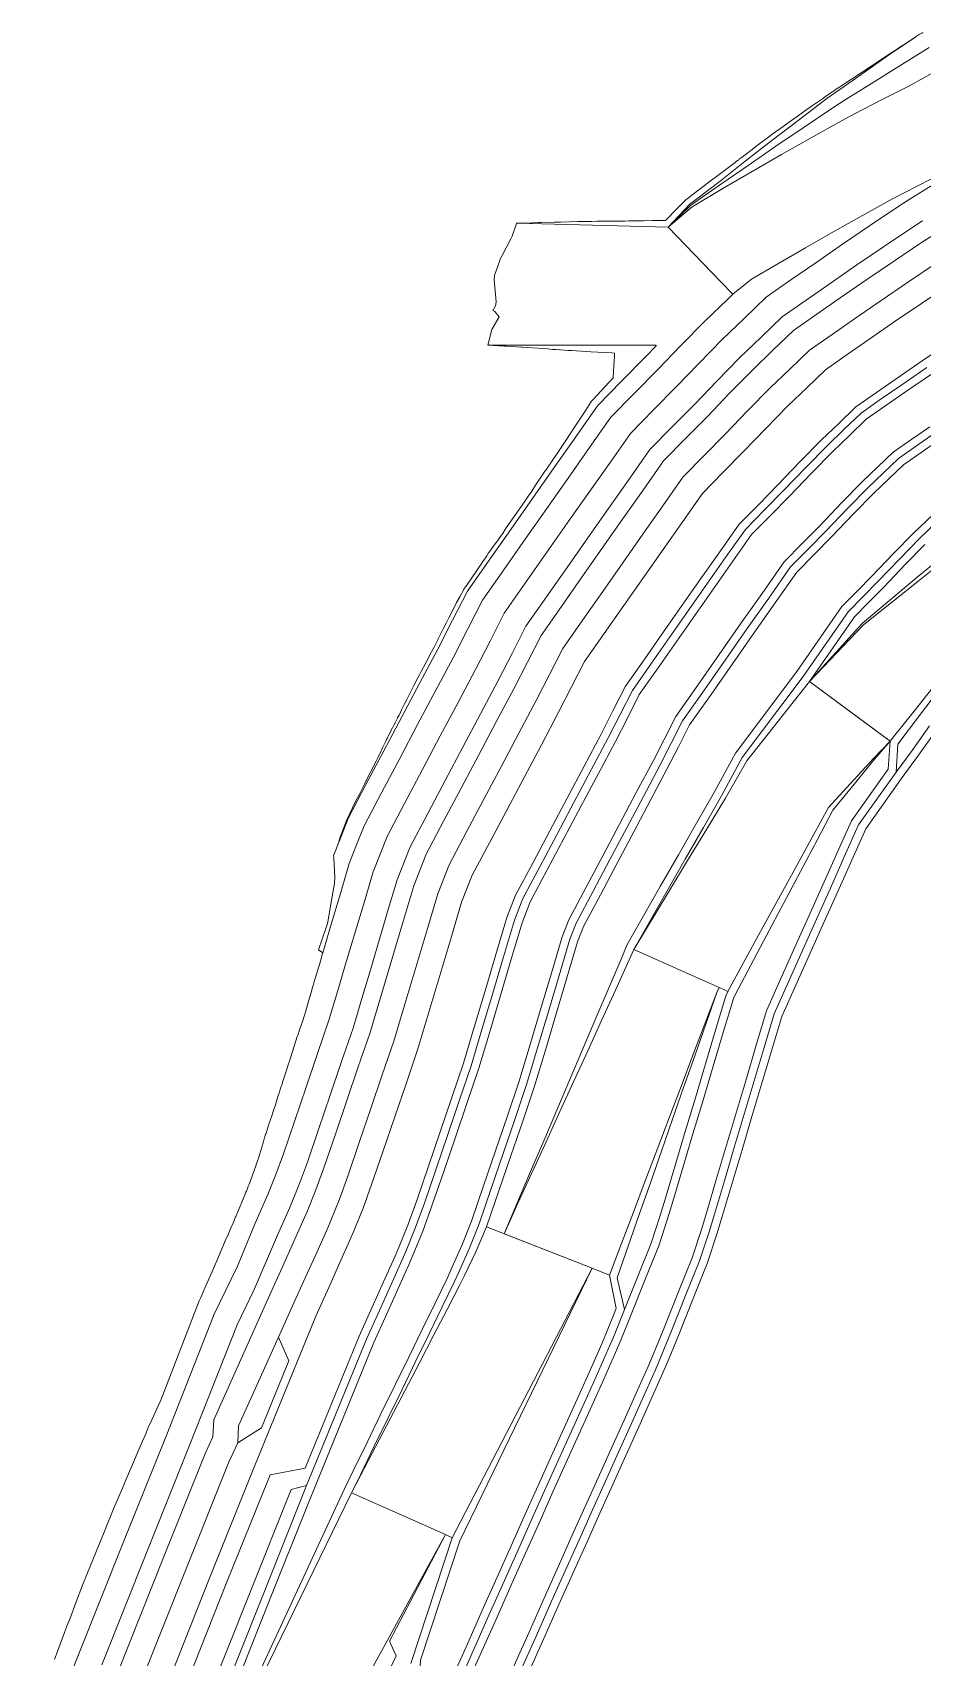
# Model space of a CAD drawing. Header units: inches. Extents: x 477581 to 478656, y 6770716 to 6772554.
# Drawn here: x 477635 to 477989, y 6771751 to 6772398 of the extents above; entities that cross this region are included whole.
import ezdxf

# ---------------------------------------------------------------- set-up
doc = ezdxf.new("R2010")
doc.units = ezdxf.units.IN
doc.header["$MEASUREMENT"] = 0
doc.linetypes.add('CONTINUOUS-0-2-1-1-0', pattern=[0])
doc.linetypes.add('CONTINUOUS-0-7-1-1-1', pattern=[0])
for name, color, linetype in [('1', 7, 'Continuous'), ('300', 2, 'Continuous'), ('301', 2, 'Continuous'), ('302', 2, 'Continuous'), ('304', 2, 'Continuous')]:
    doc.layers.add(name, color=color, linetype=linetype)

msp = doc.modelspace()

# ---------------------------------------------------------------- linework, layer by layer
at = {"layer": '1', "linetype": 'CONTINUOUS-0-7-1-1-1', "lineweight": 0}
for points in [[(477944.34, 6772139.74, 262), (477965.74, 6772162.26, 259.3), (477988.06, 6772180.12, 256.87), (477996.71, 6772186.91, 255.78), (478006.71, 6772194.96, 254.77), (478018.85, 6772202.01, 253.65), (478029.44, 6772208, 252.43), (478040.03, 6772213.99, 251.21), (478050.52, 6772220.13, 250)], [(477976.37, 6772116, 262), (477977.75, 6772117.65, 261.79), (477985.98, 6772127.95, 260.5), (477993.48, 6772137.32, 259.3), (478002.61, 6772144.5, 258.14), (478012.6, 6772152.35, 256.87), (478021.22, 6772159.11, 255.78), (478029.13, 6772165.32, 254.77), (478038.92, 6772170.86, 253.65), (478049.51, 6772176.84, 252.43), (478060.1, 6772182.83, 251.21), (478070.69, 6772188.83, 250)], [(477874.26, 6772033.02, 274), (477888.21, 6772056.01, 271.31), (477895.74, 6772068.42, 269.86), (477903.27, 6772080.82, 268.41), (477910.8, 6772093.23, 266.96), (477919.29, 6772108.11, 265.61), (477944.34, 6772139.74, 262)], [(477864.65, 6771903.31, 286), (477869.39, 6771915.82, 284.69), (477874.13, 6771928.33, 283.38), (477878.87, 6771940.84, 282.07), (477883.61, 6771953.35, 280.76), (477888.35, 6771965.86, 279.45), (477893.09, 6771978.37, 278.14), (477897.83, 6771990.88, 276.83), (477902.57, 6772003.38, 275.52), (477907.31, 6772015.89, 274.21), (477908.3, 6772017.79, 274), (477911.69, 6772016.28, 274), (477924.75, 6772040.11, 271.27), (477931.88, 6772053.13, 269.78), (477938.54, 6772065.28, 268.39), (477945.72, 6772078.38, 266.89), (477951.83, 6772089.52, 265.61), (477960.48, 6772098.96, 264.33), (477969.73, 6772109.05, 262.96), (477976.37, 6772116, 262)], [(477822.6, 6771919.77, 286), (477828.27, 6771932.15, 284.69), (477833.8, 6771944.23, 283.38), (477839.32, 6771956.32, 282.07), (477844.85, 6771968.4, 280.76), (477850.38, 6771980.48, 279.45), (477855.91, 6771992.56, 278.14), (477861.43, 6772004.65, 276.83), (477866.96, 6772016.73, 275.52), (477872.49, 6772028.81, 274.21), (477874.26, 6772033.02, 274)], [(477761.83, 6771816.53, 298), (477765.51, 6771823.67, 297.2), (477771.36, 6771834.89, 295.94), (477777.19, 6771846.04, 294.67), (477783.01, 6771857.2, 293.4), (477788.84, 6771868.35, 292.14), (477794.65, 6771879.49, 290.88), (477799.91, 6771889.59, 289.73), (477804.99, 6771899.34, 288.62), (477806.81, 6771903.06, 288.19), (477811.35, 6771912.57, 287.13), (477815.65, 6771922.48, 286)], [(477857.68, 6771906.09, 286), (477801.96, 6771798.56, 298), (477799.31, 6771799.95, 298)], [(477696.3, 6771691.16, 310), (477716.52, 6771726.28, 306.05), (477726.44, 6771744.12, 304), (477761.83, 6771816.53, 298)], [(477730.68, 6771677.48, 310), (477750.04, 6771710.62, 306.05), (477760.06, 6771728.68, 304), (477773.72, 6771753.47, 301.91), (477799.31, 6771799.95, 298)]]:
    msp.add_polyline3d(points, dxfattribs=at)
at = {"layer": '300', "linetype": 'CONTINUOUS-0-2-1-1-0', "lineweight": 0}
for points in [[(478007.43, 6772386.94, 370), (477996.07, 6772383.57, 370.7), (477983.54, 6772376.75, 371.68), (477973.04, 6772371.38, 372.86), (477962.44, 6772365.95, 374.03), (477957.03, 6772363.04, 374.57), (477944.63, 6772356.07, 375.95), (477933.09, 6772349.61, 377.25), (477921.49, 6772342.9, 378.56), (477910.43, 6772336.51, 379.84), (477897.51, 6772328.76, 381.05), (477888, 6772320.72, 382)], [(478019.07, 6772351.42, 370), (478011.88, 6772349.68, 370.7), (478003.15, 6772345.21, 371.68), (477992.65, 6772339.85, 372.86), (477982.21, 6772334.52, 374.03), (477977.39, 6772331.99, 374.57), (477965.39, 6772325.28, 375.95), (477954.04, 6772318.95, 377.25), (477942.67, 6772312.41, 378.56), (477931.64, 6772306.03, 379.84), (477921.13, 6772299.96, 381.05), (477913.75, 6772293.96, 382)]]:
    msp.add_polyline3d(points, dxfattribs=at)
at = {"layer": '301', "linetype": 'CONTINUOUS-0-2-1-1-0', "lineweight": 0}
for points in [[(477750.33, 6772031.66, 382), (477753.84, 6772043.44, 382), (477757.38, 6772055.32, 382), (477760.92, 6772067.19, 382), (477763.85, 6772074.71, 382), (477766.78, 6772082.23, 382), (477773.91, 6772095.66, 382), (477781.03, 6772109.09, 382), (477788.16, 6772122.52, 382), (477795.28, 6772135.95, 382), (477802.4, 6772149.38, 382), (477808.2, 6772160.73, 382), (477814, 6772172.09, 382), (477822.53, 6772184.24, 382), (477831.05, 6772196.4, 382), (477839.58, 6772208.55, 382), (477848.11, 6772220.7, 382), (477856.63, 6772232.85, 382), (477865.16, 6772245, 382), (477874.42, 6772254.39, 382), (477884.12, 6772264.23, 382), (477892.91, 6772273.41, 382), (477902.43, 6772283.08, 382), (477911.69, 6772291.99, 382), (477913.75, 6772293.96, 382), (477908.89, 6772299.01, 382), (477888, 6772320.72, 382), (477897, 6772329.38, 382), (477909.39, 6772338, 382), (477919.84, 6772345.27, 382), (477930.84, 6772352.9, 382), (477941.79, 6772360.27, 382), (477953.61, 6772368.26, 382), (477958.88, 6772371.61, 382), (477968.99, 6772377.89, 382), (477978.97, 6772384.1, 382), (477992.03, 6772392.22, 382)], [(477634.69, 6771705.84, 370), (477652.95, 6771751.75, 370), (477670.98, 6771797.06, 370), (477687.89, 6771839.16, 370), (477707.09, 6771887.66, 370), (477716.37, 6771906.89, 370), (477723.11, 6771923.27, 370), (477727.45, 6771932.94, 370), (477728.48, 6771935.42, 370), (477731.71, 6771943.32, 370), (477734.72, 6771951.63, 370), (477739.24, 6771964.91, 370), (477743.76, 6771978.19, 370), (477748.29, 6771991.47, 370), (477752.81, 6772004.75, 370), (477756.34, 6772016.59, 370), (477759.87, 6772028.42, 370), (477763.4, 6772040.25, 370), (477766.93, 6772052.09, 370), (477770.45, 6772063.92, 370), (477775.95, 6772078.03, 370), (477783.03, 6772091.37, 370), (477790.1, 6772104.71, 370), (477797.18, 6772118.05, 370), (477804.26, 6772131.39, 370), (477811.34, 6772144.73, 370), (477816.99, 6772155.81, 370), (477822.65, 6772166.89, 370), (477831.03, 6772178.83, 370), (477839.41, 6772190.77, 370), (477847.78, 6772202.71, 370), (477856.16, 6772214.65, 370), (477864.54, 6772226.59, 370), (477872.92, 6772238.53, 370), (477882.13, 6772247.87, 370), (477891.34, 6772257.21, 370), (477900.14, 6772266.4, 370), (477909.51, 6772275.91, 370), (477918.27, 6772284.34, 370), (477927.03, 6772292.77, 370), (477936.9, 6772299.64, 370), (477946.77, 6772306.5, 370), (477957.47, 6772313.93, 370), (477968.17, 6772321.14, 370), (477979.49, 6772328.78, 370), (477984.01, 6772331.65, 370), (477993.39, 6772337.48, 370)], [(477668.81, 6771745.44, 358), (477686.84, 6771790.73, 358), (477703.59, 6771832.45, 358), (477706.52, 6771838.9, 358), (477706.88, 6771845.59, 358), (477729.17, 6771895.12, 358), (477734.34, 6771906.6, 358), (477738.73, 6771916.38, 358), (477743.11, 6771926.16, 358), (477744.26, 6771928.9, 358), (477747.64, 6771937.19, 358), (477750.82, 6771945.97, 358), (477755.39, 6771959.37, 358), (477759.95, 6771972.77, 358), (477764.51, 6771986.16, 358), (477769.08, 6771999.56, 358), (477773.46, 6772014.26, 358), (477777.84, 6772028.97, 358), (477782.23, 6772043.67, 358), (477786.61, 6772058.38, 358), (477791.49, 6772070.91, 358), (477798.49, 6772084.1, 358), (477805.49, 6772097.28, 358), (477812.48, 6772110.47, 358), (477819.48, 6772123.66, 358), (477826.48, 6772136.85, 358), (477831.89, 6772147.45, 358), (477837.31, 6772158.06, 358), (477845.43, 6772169.64, 358), (477853.56, 6772181.23, 358), (477861.69, 6772192.81, 358), (477869.82, 6772204.39, 358), (477877.95, 6772215.98, 358), (477886.07, 6772227.56, 358), (477894.83, 6772236.44, 358), (477903.59, 6772245.32, 358), (477912.38, 6772254.51, 358), (477921.51, 6772263.77, 358), (477929.7, 6772271.65, 358), (477937.89, 6772279.53, 358), (477947.2, 6772286.01, 358), (477956.51, 6772292.49, 358), (477967.1, 6772299.83, 358), (477977.71, 6772306.98, 358), (477988.85, 6772314.5, 358), (477993.1, 6772317.21, 358)], [(477678.17, 6771741.71, 346), (477696.18, 6771786.99, 346), (477712.85, 6771828.49, 346), (477716.47, 6771836.46, 346), (477725.95, 6771842.45, 346), (477736.82, 6771869.11, 346), (477732.76, 6771878.57, 346), (477738.35, 6771891, 346), (477743.52, 6771902.47, 346), (477747.94, 6771912.31, 346), (477752.35, 6771922.15, 346), (477753.57, 6771925.05, 346), (477757.04, 6771933.57, 346), (477760.32, 6771942.64, 346), (477764.91, 6771956.1, 346), (477769.5, 6771969.57, 346), (477774.08, 6771983.03, 346), (477778.67, 6771996.5, 346), (477783.04, 6772011.15, 346), (477787.41, 6772025.8, 346), (477791.78, 6772040.45, 346), (477796.14, 6772055.1, 346), (477800.66, 6772066.71, 346), (477807.61, 6772079.81, 346), (477814.56, 6772092.9, 346), (477821.51, 6772106, 346), (477828.46, 6772119.1, 346), (477835.41, 6772132.2, 346), (477840.68, 6772142.53, 346), (477845.95, 6772152.86, 346), (477853.93, 6772164.23, 346), (477861.91, 6772175.6, 346), (477869.89, 6772186.97, 346), (477877.87, 6772198.34, 346), (477885.85, 6772209.72, 346), (477893.83, 6772221.09, 346), (477902.32, 6772229.69, 346), (477910.81, 6772238.3, 346), (477919.6, 6772247.49, 346), (477928.59, 6772256.61, 346), (477936.44, 6772264.17, 346), (477944.29, 6772271.72, 346), (477953.27, 6772277.97, 346), (477962.25, 6772284.22, 346), (477972.78, 6772291.52, 346), (477983.34, 6772298.63, 346), (477994.37, 6772306.08, 346)], [(477743.29, 6771826.35, 334), (477764.87, 6771878.97, 334), (477770.07, 6771890.54, 334), (477774.59, 6771900.59, 334), (477779.07, 6771910.58, 334), (477780.47, 6771913.94, 334), (477784.22, 6771923.12, 334), (477787.79, 6771932.99, 334), (477792.44, 6771946.64, 334), (477797.11, 6771960.35, 334), (477801.78, 6771974.05, 334), (477806.41, 6771987.64, 334), (477810.68, 6772001.99, 334), (477815, 6772016.46, 334), (477819.31, 6772030.93, 334), (477823.7, 6772045.65, 334), (477827.17, 6772054.56, 334), (477834.13, 6772067.67, 334), (477840.91, 6772080.46, 334), (477847.69, 6772093.24, 334), (477854.48, 6772106.02, 334), (477861.23, 6772118.76, 334), (477865.98, 6772128.06, 334), (477870.96, 6772137.8, 334), (477878.67, 6772148.8, 334), (477886.13, 6772159.43, 334), (477893.59, 6772170.06, 334), (477901.04, 6772180.68, 334), (477908.5, 6772191.31, 334), (477916.27, 6772202.38, 334), (477924.18, 6772210.4, 334), (477931.68, 6772218.01, 334), (477940.49, 6772227.21, 334), (477949.05, 6772235.9, 334), (477955.78, 6772242.38, 334), (477962.81, 6772249.14, 334), (477971.04, 6772254.87, 334), (477978.86, 6772260.31, 334), (477989.21, 6772267.49, 334), (477999.6, 6772274.49, 334)], [(477708.2, 6771729.76, 322), (477726.2, 6771774.99, 322), (477743.92, 6771819.41, 322), (477767.82, 6771877.7, 322), (477773.01, 6771889.22, 322), (477777.52, 6771899.28, 322), (477782.02, 6771909.3, 322), (477783.44, 6771912.71, 322), (477787.22, 6771921.96, 322), (477790.82, 6771931.93, 322), (477795.48, 6771945.6, 322), (477800.15, 6771959.31, 322), (477804.82, 6771973.02, 322), (477809.47, 6771986.66, 322), (477813.77, 6772001.07, 322), (477818.08, 6772015.54, 322), (477822.39, 6772030.01, 322), (477826.74, 6772044.6, 322), (477830.1, 6772053.22, 322), (477836.97, 6772066.17, 322), (477843.75, 6772078.95, 322), (477850.53, 6772091.73, 322), (477857.32, 6772104.51, 322), (477864.09, 6772117.27, 322), (477868.84, 6772126.6, 322), (477873.72, 6772136.14, 322), (477881.3, 6772146.95, 322), (477888.76, 6772157.58, 322), (477896.22, 6772168.21, 322), (477903.68, 6772178.84, 322), (477911.13, 6772189.46, 322), (477918.75, 6772200.31, 322), (477926.47, 6772208.15, 322), (477933.99, 6772215.77, 322), (477942.8, 6772224.97, 322), (477951.31, 6772233.62, 322), (477958.01, 6772240.06, 322), (477964.86, 6772246.65, 322), (477972.88, 6772252.23, 322), (477980.69, 6772257.67, 322), (477991.02, 6772264.83, 322)], [(477725.01, 6771744.87, 310), (477758.94, 6771817.94, 310), (477762.46, 6771825.25, 310), (477768.02, 6771836.63, 310), (477773.55, 6771847.95, 310), (477779.07, 6771859.26, 310), (477784.59, 6771870.57, 310), (477790.11, 6771881.86, 310), (477795.09, 6771892.1, 310), (477799.88, 6771901.93, 310), (477801.55, 6771905.6, 310), (477805.78, 6771915.11, 310), (477809.65, 6771924.8, 310), (477814.44, 6771938.86, 310), (477819.18, 6771952.79, 310), (477823.93, 6771966.73, 310), (477828.64, 6771980.54, 310), (477832.88, 6771994.77, 310), (477837.16, 6772009.12, 310), (477841.43, 6772023.47, 310), (477845.79, 6772038.07, 310), (477848.42, 6772044.83, 310), (477855.27, 6772057.73, 310), (477861.94, 6772070.31, 310), (477868.61, 6772082.88, 310), (477875.28, 6772095.46, 310), (477881.93, 6772107.99, 310), (477886.35, 6772116.64, 310), (477890.99, 6772125.74, 310), (477899.79, 6772138.28, 310), (477908.33, 6772150.44, 310), (477916.86, 6772162.61, 310), (477925.4, 6772174.78, 310), (477934.25, 6772187.38, 310), (477941.54, 6772194.78, 310), (477948.42, 6772201.76, 310), (477957.23, 6772210.96, 310), (477965.45, 6772219.31, 310), (477971.4, 6772225.03, 310), (477977.66, 6772231.05, 310), (477985.12, 6772236.24, 310), (477992.17, 6772241.15, 310)], [(477799.31, 6771799.95, 298), (477761.83, 6771816.53, 298), (477765.32, 6771823.77, 298), (477770.87, 6771835.15, 298), (477776.4, 6771846.46, 298), (477781.92, 6771857.77, 298), (477787.44, 6771869.08, 298), (477792.96, 6771880.37, 298), (477797.94, 6771890.61, 298), (477802.75, 6771900.48, 298), (477804.45, 6771904.2, 298), (477808.7, 6771913.77, 298), (477812.65, 6771923.64, 298), (477817.48, 6771937.82, 298), (477822.23, 6771951.76, 298), (477826.97, 6771965.69, 298), (477831.7, 6771979.57, 298), (477835.96, 6771993.85, 298), (477840.24, 6772008.2, 298), (477844.51, 6772022.55, 298), (477848.83, 6772037.02, 298), (477851.35, 6772043.49, 298), (477858.11, 6772056.22, 298), (477864.78, 6772068.8, 298), (477871.45, 6772081.38, 298), (477878.12, 6772093.95, 298), (477884.78, 6772106.5, 298), (477889.21, 6772115.18, 298), (477893.75, 6772124.08, 298), (477902.42, 6772136.43, 298), (477910.96, 6772148.6, 298), (477919.5, 6772160.76, 298), (477928.03, 6772172.93, 298), (477936.73, 6772185.32, 298), (477943.83, 6772192.52, 298), (477950.72, 6772199.51, 298), (477959.54, 6772208.72, 298), (477967.71, 6772217.02, 298), (477973.63, 6772222.72, 298), (477979.7, 6772228.56, 298), (477986.96, 6772233.6, 298), (477994, 6772238.51, 298)], [(477801.52, 6771741.9, 286), (477807.7, 6771755.77, 286), (477813.76, 6771769.38, 286), (477819.82, 6771783, 286), (477825.89, 6771796.62, 286), (477831.05, 6771808.08, 286), (477836.21, 6771819.53, 286), (477841.36, 6771830.97, 286), (477846.51, 6771842.42, 286), (477851.67, 6771853.86, 286), (477856.43, 6771864.46, 286), (477861.15, 6771875, 286), (477863.15, 6771879.78, 286), (477867.31, 6771889.96, 286), (477864.65, 6771903.31, 286), (477857.68, 6771906.09, 286), (477822.6, 6771919.77, 286), (477827.95, 6771932.3, 286), (477833.16, 6771944.52, 286), (477838.37, 6771956.75, 286), (477843.58, 6771968.98, 286), (477848.78, 6771981.21, 286), (477853.99, 6771993.44, 286), (477859.2, 6772005.67, 286), (477864.41, 6772017.9, 286), (477869.6, 6772030.08, 286), (477871.51, 6772034.69, 286), (477884.84, 6772058.05, 286), (477892.04, 6772070.66, 286), (477899.24, 6772083.27, 286), (477906.4, 6772095.82, 286), (477914.75, 6772111.18, 286), (477939.3, 6772143.73, 286), (477957.22, 6772169.58, 286), (477963.38, 6772175.83, 286), (477969.11, 6772181.65, 286), (477977.93, 6772190.86, 286), (477985.74, 6772198.78, 286), (477996.02, 6772208.67, 286)], [(477804.37, 6771740.39, 274), (477816.7, 6771768.08, 274), (477822.76, 6771781.69, 274), (477828.83, 6771795.31, 274), (477833.98, 6771806.76, 274), (477839.14, 6771818.21, 274), (477844.29, 6771829.65, 274), (477849.45, 6771841.1, 274), (477854.6, 6771852.54, 274), (477859.36, 6771863.15, 274), (477864.1, 6771873.72, 274), (477866.13, 6771878.55, 274), (477870.64, 6771889.63, 274), (477875.76, 6771902.43, 274), (477881.19, 6771916.03, 274), (477884.68, 6771926.67, 274), (477886.75, 6771933.49, 274), (477890.76, 6771946.96, 274), (477894.78, 6771960.44, 274), (477898.8, 6771973.92, 274), (477902.82, 6771987.4, 274), (477906.84, 6772000.88, 274), (477910.92, 6772014.56, 274), (477911.69, 6772016.28, 274), (477908.3, 6772017.79, 274), (477874.26, 6772033.02, 274), (477887.59, 6772056.38, 274), (477894.79, 6772068.99, 274), (477901.99, 6772081.6, 274), (477909.17, 6772094.19, 274), (477917.42, 6772109.37, 274), (477941.82, 6772141.74, 274), (477959.7, 6772167.52, 274), (477965.67, 6772173.57, 274), (477971.42, 6772179.41, 274), (477980.24, 6772188.62, 274), (477988, 6772196.5, 274), (477998.06, 6772206.18, 274)], [(477987.21, 6772181.2, 262), (477995.67, 6772188.21, 262)], [(477826.49, 6771747.51, 262), (477832.53, 6771761.08, 262), (477838.58, 6771774.65, 262), (477844.62, 6771788.24, 262), (477849.78, 6771799.69, 262), (477854.93, 6771811.13, 262), (477860.08, 6771822.57, 262), (477865.24, 6771834.01, 262), (477870.39, 6771845.44, 262), (477875.2, 6771856.18, 262), (477879.99, 6771866.84, 262), (477882.12, 6771871.95, 262), (477886.34, 6771882.27, 262), (477891.94, 6771896.28, 262), (477897.47, 6771910.11, 262), (477901.19, 6771921.46, 262), (477903.32, 6771928.51, 262), (477907.28, 6771941.77, 262), (477911.23, 6771955.04, 262), (477915.19, 6771968.31, 262), (477919.15, 6771981.58, 262), (477923.1, 6771994.85, 262), (477927.18, 6772008.52, 262), (477932.93, 6772021.37, 262), (477938.5, 6772033.83, 262), (477944.08, 6772046.29, 262), (477949.65, 6772058.75, 262), (477955.23, 6772071.21, 262), (477961.06, 6772084.25, 262), (477968.51, 6772094.74, 262), (477975.63, 6772104.77, 262), (477976.37, 6772116, 262), (477944.34, 6772139.74, 262), (477965.25, 6772162.8, 262), (477987.21, 6772181.2, 262)], [(477829.43, 6771746.21, 250), (477835.47, 6771759.78, 250), (477841.51, 6771773.35, 250), (477847.56, 6771786.92, 250), (477852.71, 6771798.37, 250), (477857.87, 6771809.81, 250), (477863.02, 6771821.25, 250), (477868.17, 6771832.69, 250), (477873.32, 6771844.13, 250), (477878.14, 6771854.86, 250), (477882.94, 6771865.56, 250), (477885.09, 6771870.72, 250), (477889.32, 6771881.07, 250), (477894.92, 6771895.08, 250), (477900.49, 6771909.01, 250), (477904.26, 6771920.49, 250), (477906.4, 6771927.59, 250), (477910.36, 6771940.85, 250), (477914.32, 6771954.12, 250), (477918.27, 6771967.39, 250), (477922.23, 6771980.66, 250), (477926.18, 6771993.93, 250), (477930.2, 6772007.4, 250), (477935.86, 6772020.06, 250), (477941.44, 6772032.52, 250), (477947.01, 6772044.98, 250), (477952.59, 6772057.44, 250), (477958.16, 6772069.9, 250), (477963.87, 6772082.65, 250), (477971.13, 6772092.88, 250), (477978.78, 6772103.65, 250), (477979.51, 6772114.77, 250), (477988.17, 6772126.19, 250), (477995.25, 6772135.54, 250)], [(477694.03, 6771735.4, 334), (477712.03, 6771780.66, 334), (477728.55, 6771821.78, 334), (477729.42, 6771823.72, 334), (477743.29, 6771826.35, 334)], [(477785.47, 6771748.6, 298), (477801.96, 6771798.56, 298)]]:
    msp.add_polyline3d(points, dxfattribs=at)
at = {"layer": '302', "linetype": 'CONTINUOUS-0-2-1-1-0', "lineweight": 0}
for points in [[(477827.72, 6772322.3, 382), (477842.64, 6772321.91, 382), (477857.76, 6772321.52, 382), (477872.88, 6772321.12, 382), (477888, 6772320.72, 382), (477896.65, 6772329.81, 382), (477908.67, 6772339.04, 382), (477918.7, 6772346.92, 382), (477929.27, 6772355.18, 382), (477939.82, 6772363.2, 382), (477951.24, 6772371.88, 382), (477956.4, 6772375.54, 382), (477966.17, 6772382.42, 382), (477975.79, 6772389.21, 382), (477982.5, 6772393.72, 382), (477986.62, 6772396.49, 382)], [(477662.31, 6771748.02, 358), (477680.34, 6771793.33, 358), (477697.15, 6771835.2, 358), (477716.22, 6771883.4, 358), (477723.06, 6771897.6, 358), (477732.32, 6771919.21, 358), (477736.69, 6771928.94, 358), (477737.79, 6771931.57, 358), (477741.11, 6771939.7, 358), (477744.22, 6771948.29, 358), (477748.76, 6771961.64, 358), (477753.31, 6771974.99, 358), (477757.86, 6771988.34, 358), (477762.41, 6772001.69, 358), (477765.92, 6772013.48, 358), (477769.44, 6772025.27, 358), (477772.95, 6772037.07, 358), (477776.47, 6772048.86, 358), (477779.99, 6772060.65, 358), (477785.12, 6772073.83, 358), (477792.15, 6772087.08, 358), (477799.18, 6772100.33, 358), (477806.21, 6772113.58, 358), (477813.24, 6772126.83, 358), (477820.27, 6772140.08, 358), (477825.78, 6772150.88, 358), (477831.29, 6772161.68, 358), (477839.53, 6772173.41, 358), (477847.76, 6772185.14, 358), (477855.99, 6772196.87, 358), (477864.22, 6772208.6, 358), (477872.45, 6772220.33, 358), (477880.68, 6772232.06, 358), (477889.62, 6772241.13, 358), (477898.56, 6772250.2, 358), (477907.36, 6772259.38, 358), (477916.59, 6772268.75, 358), (477925.01, 6772276.86, 358), (477933.43, 6772284.96, 358), (477942.97, 6772291.6, 358), (477952.51, 6772298.24, 358), (477963.15, 6772305.61, 358), (477973.8, 6772312.79, 358), (477985.01, 6772320.36, 358), (477989.37, 6772323.13, 358)], [(477687.53, 6771737.99, 334), (477705.53, 6771783.25, 334), (477722.11, 6771824.53, 334), (477747.54, 6771886.87, 334), (477752.71, 6771898.34, 334), (477757.15, 6771908.25, 334), (477761.59, 6771918.15, 334), (477762.87, 6771921.21, 334), (477766.44, 6771929.96, 334), (477769.82, 6771939.3, 334), (477774.43, 6771952.83, 334), (477779.04, 6771966.37, 334), (477783.65, 6771979.9, 334), (477788.26, 6771993.43, 334), (477792.62, 6772008.03, 334), (477796.97, 6772022.63, 334), (477801.32, 6772037.23, 334), (477805.68, 6772051.83, 334), (477809.83, 6772062.51, 334), (477816.74, 6772075.51, 334), (477823.64, 6772088.52, 334), (477830.54, 6772101.53, 334), (477837.44, 6772114.54, 334), (477844.34, 6772127.55, 334), (477849.47, 6772137.6, 334), (477854.6, 6772147.65, 334), (477862.43, 6772158.81, 334), (477870.27, 6772169.97, 334), (477878.1, 6772181.13, 334), (477885.93, 6772192.29, 334), (477893.76, 6772203.46, 334), (477901.59, 6772214.62, 334), (477909.81, 6772222.95, 334), (477918.03, 6772231.28, 334), (477926.83, 6772240.48, 334), (477935.67, 6772249.45, 334), (477943.18, 6772256.68, 334), (477950.7, 6772263.91, 334), (477959.35, 6772269.93, 334), (477967.99, 6772275.95, 334), (477978.47, 6772283.21, 334), (477988.96, 6772290.28, 334), (477999.89, 6772297.66, 334)], [(477755.82, 6772073.38, 382), (477757.35, 6772077.31, 382), (477760.41, 6772085.15, 382), (477767.56, 6772098.64, 382), (477774.72, 6772112.13, 382), (477781.88, 6772125.62, 382), (477789.04, 6772139.12, 382), (477796.2, 6772152.61, 382), (477802.09, 6772164.16, 382), (477807.99, 6772175.71, 382), (477816.62, 6772188.01, 382), (477825.25, 6772200.31, 382), (477833.88, 6772212.61, 382), (477842.51, 6772224.9, 382), (477851.14, 6772237.2, 382), (477859.77, 6772249.5, 382), (477869.43, 6772259.3, 382), (477879.1, 6772269.11, 382), (477883.24, 6772273.43, 382), (477883.15, 6772273.66, 382), (477869.97, 6772273.66, 382), (477856.48, 6772273.67, 382), (477843, 6772273.68, 382), (477829.51, 6772273.69, 382), (477816.34, 6772273.7, 382)], [(477711.19, 6771728.57, 310), (477729.19, 6771773.8, 310), (477744.7, 6771812.57, 310), (477770.75, 6771876.38, 310), (477775.94, 6771887.9, 310), (477780.45, 6771897.96, 310), (477784.97, 6771908.02, 310), (477786.42, 6771911.48, 310), (477790.22, 6771920.81, 310), (477793.86, 6771930.86, 310), (477798.53, 6771944.57, 310), (477803.2, 6771958.27, 310), (477807.86, 6771971.98, 310), (477812.53, 6771985.68, 310), (477816.85, 6772000.15, 310), (477821.16, 6772014.62, 310), (477825.47, 6772029.09, 310), (477829.79, 6772043.56, 310), (477833.03, 6772051.88, 310), (477839.81, 6772064.66, 310), (477846.59, 6772077.44, 310), (477853.37, 6772090.22, 310), (477860.16, 6772103.01, 310), (477866.94, 6772115.79, 310), (477871.71, 6772125.13, 310), (477876.48, 6772134.48, 310), (477883.93, 6772145.11, 310), (477891.39, 6772155.74, 310), (477898.85, 6772166.36, 310), (477906.31, 6772176.99, 310), (477913.77, 6772187.62, 310), (477921.22, 6772198.25, 310), (477928.76, 6772205.89, 310), (477936.3, 6772213.53, 310), (477945.1, 6772222.73, 310), (477953.57, 6772231.33, 310), (477960.24, 6772237.74, 310), (477966.91, 6772244.16, 310), (477974.72, 6772249.59, 310), (477982.53, 6772255.03, 310), (477992.84, 6772262.18, 310)], [(477799.31, 6771799.95, 298), (477801.96, 6771798.56, 298), (477857.68, 6771906.09, 286), (477815.65, 6771922.48, 286), (477820.52, 6771936.79, 286), (477825.27, 6771950.72, 286), (477830.02, 6771964.65, 286), (477834.76, 6771978.59, 286), (477839.04, 6771992.93, 286), (477843.32, 6772007.28, 286), (477847.6, 6772021.63, 286), (477851.87, 6772035.98, 286), (477854.28, 6772042.14, 286), (477860.95, 6772054.72, 286), (477867.62, 6772067.29, 286), (477874.29, 6772079.87, 286), (477880.96, 6772092.44, 286), (477887.63, 6772105.02, 286), (477892.08, 6772113.72, 286), (477896.52, 6772122.42, 286), (477905.05, 6772134.58, 286), (477913.59, 6772146.75, 286), (477922.13, 6772158.92, 286), (477930.66, 6772171.08, 286), (477939.2, 6772183.25, 286), (477946.12, 6772190.26, 286), (477953.03, 6772197.27, 286), (477961.84, 6772206.48, 286), (477969.97, 6772214.74, 286), (477975.86, 6772220.4, 286), (477981.75, 6772226.06, 286), (477988.79, 6772230.96, 286), (477995.84, 6772235.87, 286)], [(477807.51, 6771739.54, 262), (477813.57, 6771753.15, 262), (477819.64, 6771766.77, 262), (477825.7, 6771780.38, 262), (477831.76, 6771794, 262), (477836.92, 6771805.44, 262), (477842.07, 6771816.89, 262), (477847.22, 6771828.33, 262), (477852.38, 6771839.78, 262), (477857.53, 6771851.22, 262), (477862.29, 6771861.83, 262), (477867.05, 6771872.44, 262), (477869.1, 6771877.33, 262), (477873.27, 6771887.55, 262), (477878.74, 6771901.24, 262), (477884.22, 6771914.93, 262), (477887.75, 6771925.7, 262), (477889.83, 6771932.57, 262), (477893.85, 6771946.04, 262), (477897.86, 6771959.52, 262), (477901.88, 6771973, 262), (477905.9, 6771986.48, 262), (477909.92, 6771999.96, 262), (477913.94, 6772013.44, 262), (477914.62, 6772014.96, 262), (477927.15, 6772038.58, 262), (477933.92, 6772051.33, 262), (477940.68, 6772064.08, 262), (477947.45, 6772076.83, 262), (477953.65, 6772088.49, 262), (477961.57, 6772098.18, 262), (477970.18, 6772108.72, 262), (477976.37, 6772116, 262), (477969.94, 6772120.76, 262), (477944.34, 6772139.74, 262), (477962.18, 6772165.46, 262), (477967.96, 6772171.31, 262), (477973.73, 6772177.17, 262), (477982.54, 6772186.38, 262), (477990.26, 6772194.21, 262)], [(477829.43, 6771746.21, 250), (477835.47, 6771759.78, 250), (477841.51, 6771773.35, 250), (477847.56, 6771786.92, 250), (477852.71, 6771798.37, 250), (477857.87, 6771809.81, 250), (477863.02, 6771821.25, 250), (477868.17, 6771832.69, 250), (477873.32, 6771844.13, 250), (477878.14, 6771854.86, 250), (477882.94, 6771865.56, 250), (477885.09, 6771870.72, 250), (477889.32, 6771881.07, 250), (477894.92, 6771895.08, 250), (477900.49, 6771909.01, 250), (477904.26, 6771920.49, 250), (477906.4, 6771927.59, 250), (477910.36, 6771940.85, 250), (477914.32, 6771954.12, 250), (477918.27, 6771967.39, 250), (477922.23, 6771980.66, 250), (477926.18, 6771993.93, 250), (477930.2, 6772007.4, 250), (477935.86, 6772020.06, 250), (477941.44, 6772032.52, 250), (477947.01, 6772044.98, 250), (477952.59, 6772057.44, 250), (477958.16, 6772069.9, 250), (477963.87, 6772082.65, 250), (477971.13, 6772092.88, 250), (477978.78, 6772103.65, 250), (477985.18, 6772112.25, 250), (477992.12, 6772122.02, 250)], [(477832.36, 6771744.9, 238), (477838.41, 6771758.47, 238), (477844.45, 6771772.04, 238), (477850.49, 6771785.61, 238), (477855.65, 6771797.05, 238), (477860.8, 6771808.49, 238), (477865.95, 6771819.93, 238), (477871.1, 6771831.37, 238), (477876.25, 6771842.81, 238), (477881.07, 6771853.54, 238), (477885.89, 6771864.28, 238), (477888.07, 6771869.49, 238), (477892.3, 6771879.87, 238), (477897.91, 6771893.89, 238), (477903.52, 6771907.91, 238), (477907.33, 6771919.53, 238), (477909.48, 6771926.66, 238), (477913.44, 6771939.93, 238), (477917.4, 6771953.2, 238), (477921.35, 6771966.47, 238), (477925.31, 6771979.74, 238), (477929.27, 6771993.01, 238), (477933.22, 6772006.28, 238), (477938.8, 6772018.74, 238), (477944.37, 6772031.2, 238), (477949.95, 6772043.66, 238), (477955.52, 6772056.12, 238), (477961.1, 6772068.58, 238), (477966.67, 6772081.04, 238), (477973.75, 6772091.02, 238), (477980.84, 6772100.99, 238), (477987.78, 6772110.37, 238), (477994.74, 6772120.15, 238)], [(477870.64, 6771889.63, 274), (477867.65, 6771902.17, 274), (477872.07, 6771914.8, 274), (477876.48, 6771927.44, 274), (477880.89, 6771940.07, 274), (477885.3, 6771952.7, 274), (477889.72, 6771965.34, 274), (477894.13, 6771977.97, 274), (477898.54, 6771990.61, 274), (477902.95, 6772003.24, 274), (477907.37, 6772015.87, 274), (477908.3, 6772017.79, 274)], [(477857.68, 6771906.09, 286), (477804.98, 6771797.45, 286), (477789.27, 6771749.85, 286), (477789.21, 6771747.42, 286), (477789.15, 6771744.48, 286), (477789.05, 6771740.63, 286), (477789, 6771738.09, 286), (477771.34, 6771701.86, 286), (477740.94, 6771672.05, 286)], [(477716.47, 6771836.46, 346), (477716.83, 6771843.17, 346), (477732.76, 6771878.57, 346)], [(477686.82, 6771568.67, 322), (477650.98, 6771577.85, 322), (477653.78, 6771588.52, 322), (477657.88, 6771605.07, 322), (477662.72, 6771624.36, 322), (477667.58, 6771641.68, 322), (477685.12, 6771685.77, 322), (477703.38, 6771731.68, 322), (477721.39, 6771776.92, 322), (477737.81, 6771817.82, 322), (477743.92, 6771819.41, 322)], [(477777.22, 6771746.59, 298), (477779.56, 6771751.61, 298), (477778.68, 6771753.64, 298), (477777, 6771757.47, 298), (477799.31, 6771799.95, 298)]]:
    msp.add_polyline3d(points, dxfattribs=at)
at = {"layer": '304', "linetype": 'CONTINUOUS-0-2-1-1-0', "lineweight": 0}
for points in [[(477711.52, 6771916.86, 379.47), (477712.43, 6771918.93, 379.49), (477712.47, 6771919.01, 379.49), (477712.61, 6771919.34, 379.5), (477713.2, 6771920.71, 379.53), (477713.48, 6771921.37, 379.54), (477714.86, 6771924.63, 379.64), (477715.62, 6771926.44, 379.69), (477715.67, 6771926.56, 379.7), (477716.46, 6771928.48, 379.77), (477719.04, 6771934.63, 379.97), (477719.46, 6771935.62, 380), (477719.74, 6771936.29, 380.02), (477719.9, 6771936.7, 380.03), (477720.48, 6771938.18, 380.08), (477720.67, 6771938.64, 380.08), (477721.02, 6771939.53, 380.09), (477722.32, 6771943.01, 380.23), (477723.18, 6771945.31, 380.31), (477723.6, 6771946.43, 380.35), (477723.98, 6771947.57, 380.39), (477723.98, 6771947.58, 380.39), (477724.14, 6771948.05, 380.4), (477724.4, 6771948.77, 380.41), (477724.69, 6771949.81, 380.5), (477726.18, 6771954.63, 380.78), (477726.55, 6771955.92, 380.85), (477726.89, 6771957.05, 380.92), (477727.04, 6771957.55, 380.93), (477727.7, 6771959.65, 381), (477727.71, 6771959.67, 381), (477727.73, 6771959.74, 381), (477729.03, 6771963.74, 381.07), (477729.26, 6771964.45, 381.08), (477730.42, 6771967.93, 381.11), (477730.63, 6771968.55, 381.11), (477731.45, 6771971.12, 381.18), (477732.62, 6771974.87, 381.3), (477733.05, 6771976.18, 381.31), (477733.55, 6771977.69, 381.32), (477734.11, 6771979.32, 381.33), (477734.47, 6771980.46, 381.35), (477734.49, 6771980.5, 381.35), (477734.72, 6771981.22, 381.37), (477736.71, 6771987.39, 381.49), (477736.74, 6771987.49, 381.49), (477736.76, 6771987.54, 381.49), (477736.94, 6771988.08, 381.5), (477738.87, 6771994.12, 381.65), (477738.99, 6771994.51, 381.66), (477740.2, 6771998.29, 381.75), (477740.39, 6771998.89, 381.76), (477741.11, 6772000.93, 381.73), (477741.97, 6772003.47, 381.74), (477743.3, 6772007.57, 381.82), (477743.36, 6772007.77, 381.82), (477743.41, 6772007.94, 381.82), (477744.69, 6772012.44, 381.9), (477745.69, 6772015.86, 381.92), (477746.26, 6772017.85, 381.94), (477746.51, 6772018.67, 381.94), (477746.82, 6772019.67, 381.93), (477746.84, 6772019.74, 381.93), (477749.6, 6772028.7, 381.82), (477750.26, 6772031.44, 382), (477750.33, 6772031.65, 382), (477748.61, 6772032.79, 382), (477751.56, 6772041.28, 382), (477752.25, 6772043.25, 382), (477752.37, 6772043.93, 382), (477753.71, 6772051.83, 382), (477754.46, 6772056.3, 382), (477754.97, 6772059.3, 382), (477755.14, 6772061.72, 382), (477755.15, 6772061.83, 382), (477754.78, 6772069.3, 382), (477754.77, 6772069.59, 382), (477754.66, 6772070.39, 382), (477755.41, 6772072.32, 382), (477756.7, 6772075.71, 382.04), (477756.74, 6772075.85, 382.04), (477756.89, 6772076.29, 382.07), (477757.08, 6772076.88, 382.12), (477757.2, 6772077.37, 382.2), (477757.29, 6772077.76, 382.26), (477759.4, 6772083.3, 382.32), (477760.08, 6772085.04, 382.32), (477760.16, 6772085.26, 382.32), (477760.32, 6772085.57, 382.32), (477761, 6772086.88, 382.34), (477762.19, 6772089.4, 382.5), (477763.12, 6772091.32, 382.59), (477764.99, 6772094.88, 382.6), (477766.06, 6772096.98, 382.65), (477766.96, 6772098.76, 382.71), (477767.3, 6772099.46, 382.73), (477771.59, 6772108.01, 383), (477772.1, 6772109.04, 383.04), (477772.25, 6772109.35, 383.05), (477773.6, 6772112.12, 383.17), (477773.83, 6772112.58, 383.19), (477774.17, 6772113.27, 383.22), (477775.34, 6772115.68, 383.33), (477775.78, 6772116.62, 383.39), (477776.12, 6772117.27, 383.39), (477776.42, 6772117.87, 383.41), (477778.12, 6772121.23, 383.5), (477778.91, 6772122.8, 383.55), (477779.04, 6772123.04, 383.54), (477779.93, 6772124.83, 383.61), (477780.19, 6772125.31, 383.61), (477780.75, 6772126.36, 383.6), (477780.99, 6772126.84, 383.62), (477781.91, 6772128.67, 383.67), (477782.97, 6772130.76, 383.73), (477783.83, 6772132.55, 383.81), (477784.74, 6772134.38, 383.88), (477785, 6772134.88, 383.89), (477786.77, 6772138.38, 383.97), (477787.41, 6772139.63, 384), (477787.73, 6772140.26, 384.01), (477788.2, 6772141.17, 384.03), (477788.35, 6772141.47, 384.04), (477788.89, 6772142.41, 384), (477789.43, 6772143.38, 383.97), (477789.61, 6772143.72, 383.97), (477791.14, 6772146.66, 384), (477792.32, 6772148.93, 384.03), (477792.62, 6772149.51, 384.03), (477793.68, 6772151.48, 384.02), (477794.69, 6772153.39, 384.02), (477796.34, 6772156.59, 384), (477796.38, 6772156.66, 384), (477796.39, 6772156.68, 384), (477797.83, 6772159.6, 384.06), (477797.96, 6772159.85, 384.05), (477798.34, 6772160.62, 384.06), (477799.54, 6772162.97, 384.07), (477800.57, 6772165.01, 384.07), (477803.38, 6772170.54, 384.1), (477803.69, 6772171.12, 384.07), (477804.97, 6772173.49, 384), (477805.6, 6772174.63, 383.95), (477805.88, 6772175.15, 383.93), (477806.49, 6772176.3, 383.91), (477806.62, 6772176.54, 383.9), (477808.01, 6772178.52, 383.9), (477811.53, 6772183.54, 383.9), (477812.33, 6772184.71, 383.92), (477813.44, 6772186.4, 384), (477814.13, 6772187.48, 384.06), (477815.13, 6772188.96, 384.1), (477815.66, 6772189.74, 384.12), (477816.45, 6772190.89, 384.14), (477816.67, 6772191.2, 384.14), (477818.26, 6772193.47, 384.14), (477819.14, 6772194.71, 384.12), (477822.31, 6772199.08, 384.03), (477822.42, 6772199.25, 384.03), (477822.99, 6772200.21, 384.13), (477823.45, 6772200.85, 384.12), (477823.75, 6772201.31, 384.14), (477823.81, 6772201.4, 384.15), (477824.12, 6772201.85, 384.16), (477825.32, 6772203.55, 384.14), (477828.24, 6772207.66, 384.11), (477828.64, 6772208.19, 384.09), (477829.83, 6772209.95, 384.12), (477832.36, 6772213.68, 384.22), (477832.96, 6772214.58, 384.24), (477833.63, 6772215.56, 384.26), (477835.12, 6772217.86, 384.38), (477835.96, 6772219.12, 384.43), (477839.01, 6772223.56, 384.49), (477839.31, 6772224, 384.5), (477840.58, 6772225.84, 384.52), (477840.81, 6772226.18, 384.53), (477840.91, 6772226.34, 384.54), (477844.27, 6772231.29, 384.65), (477845.35, 6772232.91, 384.7), (477847.21, 6772235.73, 384.82), (477849.19, 6772238.74, 384.95), (477849.89, 6772239.81, 385), (477850.43, 6772240.64, 385.04), (477855.14, 6772247.81, 385.36), (477857.22, 6772250.99, 385.5), (477857.49, 6772251.4, 385.52), (477858.05, 6772252.01, 385.56), (477859.63, 6772253.7, 385.63), (477866.11, 6772260.64, 385.94), (477866.08, 6772260.71, 385.94), (477866.22, 6772263.31, 385.89), (477866.43, 6772267.39, 385.82), (477866.53, 6772269.02, 385.77), (477866.63, 6772270.54, 385.72), (477865.47, 6772270.6, 385.65), (477863.16, 6772270.73, 385.5), (477859.99, 6772270.9, 385.31), (477857.19, 6772271.05, 385.12), (477855.32, 6772271.16, 385), (477855.31, 6772271.16, 385), (477849.58, 6772271.5, 384.6), (477848.1, 6772271.58, 384.5), (477844.92, 6772271.79, 384.25), (477844.64, 6772271.81, 384.23), (477843.2, 6772271.92, 384.11), (477841.95, 6772272.01, 384), (477840.9, 6772272.08, 383.91), (477839.9, 6772272.15, 383.83), (477836.09, 6772272.43, 383.5), (477831.83, 6772272.71, 383.17), (477829.87, 6772272.85, 383), (477829.54, 6772272.88, 382.98), (477823.48, 6772273.25, 382.53), (477822.79, 6772273.3, 382.48), (477816.18, 6772273.7, 382), (477817.76, 6772279.89, 382), (477820.62, 6772284.93, 382), (477818.9, 6772287.03, 382), (477818.11, 6772287.43, 382), (477819.18, 6772289.3, 382), (477819.48, 6772290.75, 382), (477819.46, 6772290.93, 382), (477818.59, 6772299.71, 382), (477818.74, 6772301.4, 382), (477820.89, 6772307.35, 382), (477821.08, 6772307.87, 382), (477821.88, 6772309.44, 382), (477825.22, 6772316.03, 382), (477825.77, 6772317.12, 382), (477827.25, 6772321.33, 382), (477827.51, 6772322.31, 382), (477833.86, 6772322.45, 382.37), (477836.17, 6772322.5, 382.5), (477837.32, 6772322.53, 382.56), (477842.52, 6772322.63, 382.85), (477843.59, 6772322.65, 382.91), (477845.19, 6772322.68, 383), (477852.04, 6772322.91, 383.49), (477852.37, 6772322.92, 383.5), (477857.4, 6772322.98, 383.73), (477859.55, 6772323, 383.83), (477860.43, 6772323.01, 383.87), (477863.64, 6772323.04, 384), (477870.66, 6772323.12, 384.32), (477872.21, 6772323.15, 384.39), (477874.41, 6772323.18, 384.5), (477875.19, 6772323.19, 384.54), (477878.11, 6772323.25, 384.7), (477881.58, 6772323.3, 384.87), (477883.55, 6772323.33, 384.96), (477884.12, 6772323.34, 385), (477884.55, 6772323.33, 385), (477884.98, 6772323.32, 385), (477886.92, 6772323.33, 385.07), (477887.67, 6772324.08, 385.05), (477887.85, 6772324.29, 385.06), (477890.47, 6772327.03, 385.05), (477890.74, 6772327.25, 385), (477891.43, 6772327.97, 385), (477891.82, 6772328.39, 385), (477892.32, 6772328.87, 384.97), (477892.79, 6772329.33, 384.94), (477893.52, 6772330.08, 384.92), (477895.02, 6772331.62, 384.89), (477896.54, 6772332.77, 384.88), (477897.46, 6772333.47, 384.88), (477900.13, 6772335.48, 384.84), (477904.16, 6772338.57, 384.82), (477905.77, 6772339.76, 384.79), (477907.25, 6772340.86, 384.75), (477914.66, 6772346.49, 384.56), (477915.26, 6772346.93, 384.55), (477915.82, 6772347.36, 384.53), (477916.08, 6772347.55, 384.52), (477916.32, 6772347.75, 384.52), (477917.4, 6772348.58, 384.51), (477918.59, 6772349.5, 384.5), (477921.39, 6772351.66, 384.48), (477921.65, 6772351.85, 384.46), (477925.64, 6772354.88, 384.38), (477925.96, 6772355.12, 384.37), (477928.1, 6772356.71, 384.29), (477929.79, 6772357.94, 384.24), (477932.87, 6772360.16, 384.13), (477935.3, 6772361.87, 384), (477937.17, 6772363.19, 383.9), (477938.97, 6772364.46, 383.81), (477942.32, 6772366.83, 383.64), (477945.12, 6772368.81, 383.5), (477947.54, 6772370.52, 383.38), (477949.41, 6772371.85, 383.29), (477950.63, 6772372.71, 383.23), (477950.8, 6772372.83, 383.22), (477951.17, 6772373.07, 383.21), (477953.44, 6772374.58, 383.11), (477954.93, 6772375.59, 383.06), (477955.91, 6772376.24, 383.02), (477956.31, 6772376.5, 383), (477956.73, 6772376.78, 382.98), (477965.21, 6772382.42, 382.66), (477965.87, 6772382.85, 382.63), (477968.84, 6772384.82, 382.5), (477972.79, 6772387.44, 382.33), (477975.51, 6772389.24, 382.22), (477975.69, 6772389.36, 382.21), (477976.39, 6772389.8, 382.18), (477978.1, 6772390.91, 382.14), (477979.41, 6772391.76, 382.12), (477981.49, 6772393.16, 382.12), (477982.43, 6772393.75, 382.07), (477982.47, 6772393.77, 382.07), (477982.8, 6772393.97, 382.05), (477983.16, 6772394.21, 382.04), (477984.03, 6772394.79, 382.04), (477987.95, 6772397.38, 382), (477989.28, 6772398.1, 382), (477989.48, 6772398.21, 382)], [(477643.47, 6771750.15, 379.8), (477644.22, 6771752.28, 379.9), (477645.18, 6771754.84, 379.96), (477645.7, 6771756.22, 380), (477647.49, 6771760.95, 380.1), (477647.86, 6771761.94, 380.13), (477648.43, 6771763.49, 380.19), (477649.51, 6771766.25, 380.21), (477652.14, 6771773.16, 380.33), (477654.67, 6771779.71, 380.42), (477656.39, 6771784, 380.4), (477662.53, 6771799.27, 380.33), (477662.94, 6771800.28, 380.32), (477664.48, 6771803.99, 380.27), (477665.48, 6771806.42, 380.24), (477667, 6771810.12, 380.2), (477670.5, 6771818.38, 380), (477671.17, 6771819.97, 379.97), (477671.62, 6771821.03, 379.94), (477673.73, 6771825.99, 379.81), (477677.98, 6771835.87, 379.5), (477679.66, 6771839.83, 379.4), (477680.62, 6771842.15, 379.36), (477680.66, 6771842.25, 379.36), (477682.26, 6771845.68, 379.32), (477684.96, 6771851.53, 379.27), (477685.84, 6771853.46, 379.27), (477701.13, 6771893.05, 379.12), (477701.72, 6771894.41, 379.14), (477702.89, 6771896.92, 379.18), (477703.82, 6771898.93, 379.22), (477706.85, 6771905.91, 379.34), (477708.56, 6771909.87, 379.41), (477711.52, 6771916.86, 379.47)]]:
    msp.add_polyline3d(points, dxfattribs=at)

doc.saveas('drawing.dxf')
